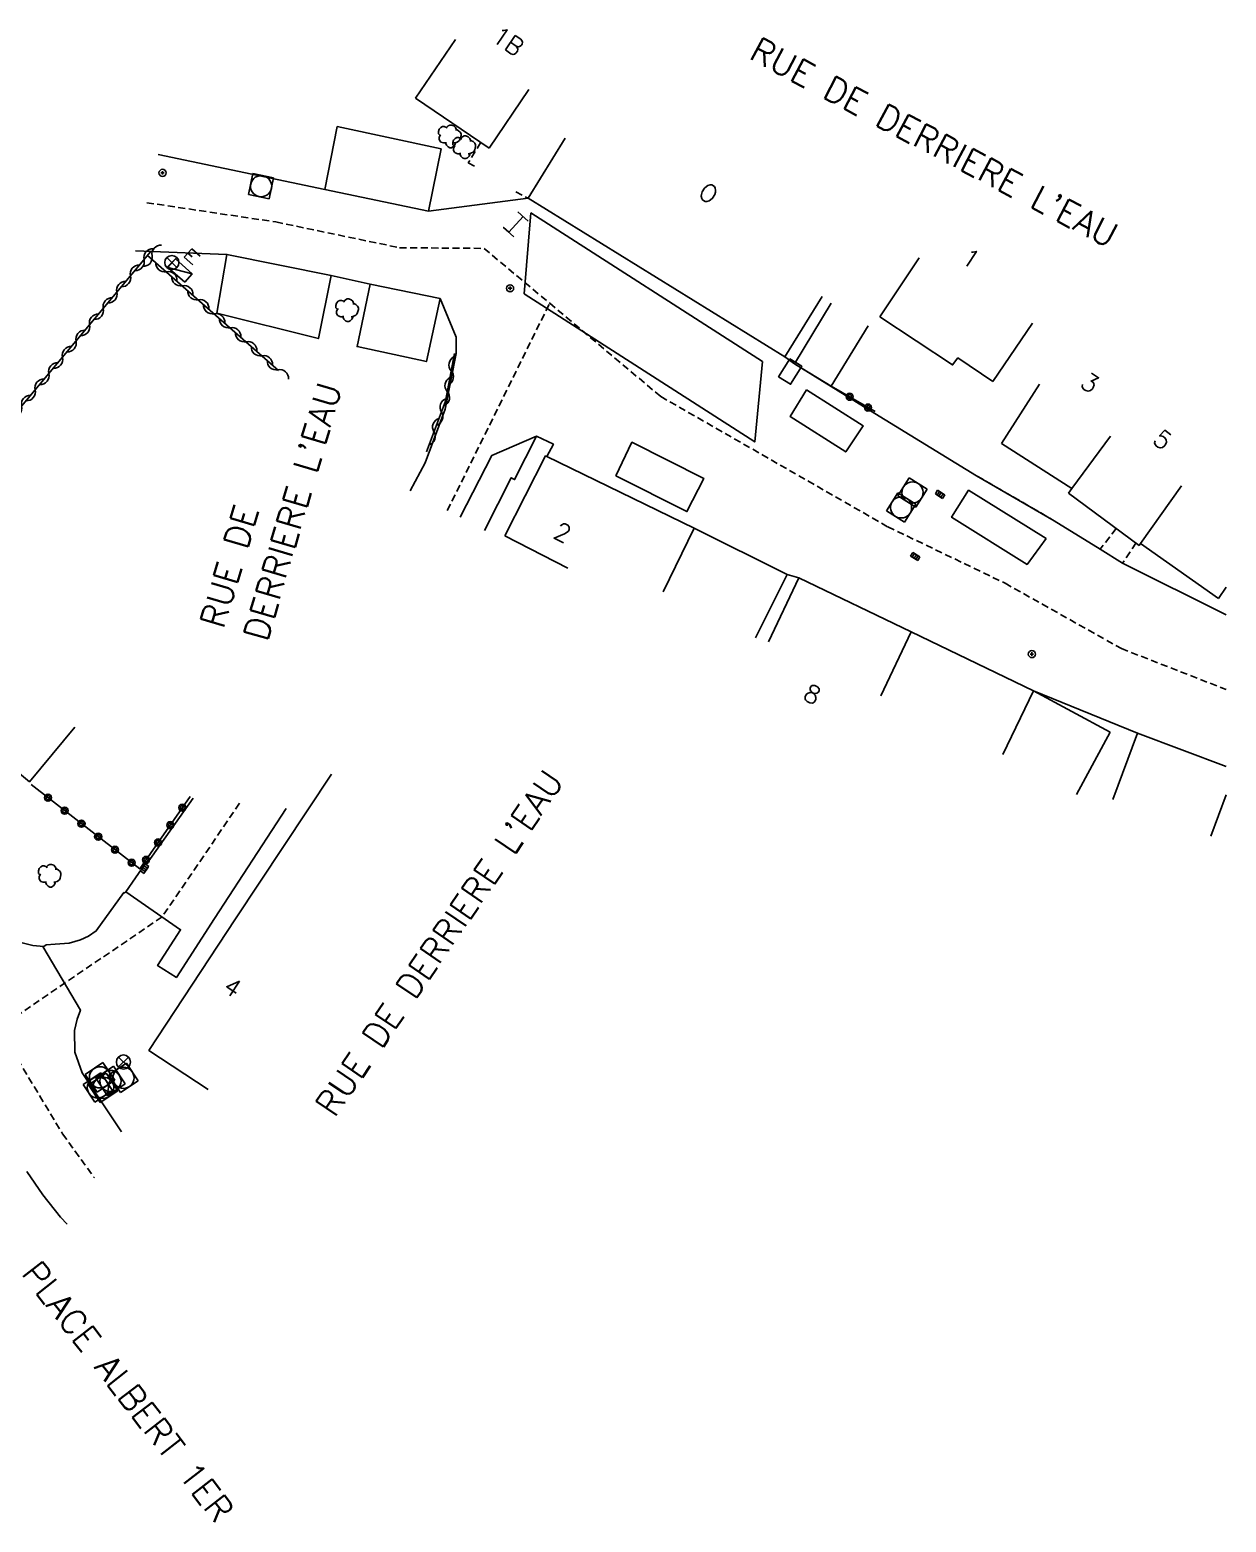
# Model space of a CAD drawing. Header units: millimetres. Extents: x 267012 to 268000, y 125000 to 125988.
# Drawn here: x 267915.4 to 268000, y 125191.7 to 125297.2 of the extents above; entities that cross this region are included whole.
import ezdxf
from ezdxf.enums import TextEntityAlignment as Align

# ---------------------------------------------------------------- set-up
doc = ezdxf.new("R2010")
doc.units = ezdxf.units.MM
doc.linetypes.add('DASHED', pattern=[0.75, 0.5, -0.25])
doc.layers.get('0').update_dxf_attribs({"linetype": 'CONTINUOUS'})
for name, color, linetype in [('W0001', 6, 'DASHED'), ('W0006', 2, 'CONTINUOUS'), ('W0008', 7, 'CONTINUOUS'), ('W0100', 7, 'CONTINUOUS'), ('W0101', 7, 'CONTINUOUS'), ('w0103', 1, 'CONTINUOUS'), ('W0112', 1, 'DASHED'), ('W0300', 7, 'CONTINUOUS'), ('W0301', 7, 'CONTINUOUS'), ('W0310', 3, 'CONTINUOUS'), ('W0322', 7, 'CONTINUOUS'), ('W0400', 7, 'CONTINUOUS'), ('W0420', 7, 'CONTINUOUS'), ('W0430', 7, 'CONTINUOUS'), ('W0431', 7, 'CONTINUOUS'), ('W0469', 7, 'CONTINUOUS'), ('w0856', 7, 'CONTINUOUS'), ('W0989', 7, 'CONTINUOUS'), ('W0991', 7, 'CONTINUOUS'), ('W1102', 7, 'CONTINUOUS'), ('w1336', 3, 'CONTINUOUS'), ('W1471', 7, 'CONTINUOUS'), ('W1474', 7, 'CONTINUOUS')]:
    doc.layers.add(name, color=color, linetype=linetype)
doc.styles.get("Standard").update_dxf_attribs({"font": 'romans.shx', "width": 0.85})

# ---------------------------------------------------------------- blocks, each defined once
blk = doc.blocks.new('T856')
for p, q in [((-0.125, 0), (0.125, 0)), ((0, 0.125), (0, -0.125))]:
    blk.add_line(p, q)
blk.add_ellipse((0, 0), major_axis=(-0.177, 0.177), ratio=1, start_param=3.9269908, end_param=10.2101761)
blk = doc.blocks.new('T469')
at = {"color": 0, "linetype": 'Continuous', "flags": 128}
for points in [[(-0.35, 0.35), (0.35, -0.35)], [(-0.35, -0.35), (0.35, 0.35)]]:
    blk.add_lwpolyline(points, dxfattribs=at)
at = {"color": 0, "linetype": 'Continuous'}
blk.add_circle((0, 0), 0.5, dxfattribs=at)
blk = doc.blocks.new('t430')
at = {"flags": 128}
for points in [[(-0.4, 2.1), (0.4, 2.1)], [(-0.4, 2.1), (-0.4, 1.3)], [(-0.4, 1.7), (0, 1.7)], [(-0.4, 1.3), (0.4, 1.3)], [(0.8, 0.8), (-0.8, 0.8)], [(-0.8, 0.8), (-0.8, 0)], [(0.8, 0.8), (-0.8, 0)], [(-0.8, 0), (0.8, 0)], [(0.8, 0), (0.8, 0.8)]]:
    blk.add_lwpolyline(points, dxfattribs=at)
blk = doc.blocks.new('T420')
for p, q in [((0.75, 0.75), (-0.75, 0.75)), ((-0.75, 0.75), (-0.75, -0.75)), ((0.75, 0.75), (0.75, -0.75)), ((0.75, -0.75), (-0.75, -0.75))]:
    blk.add_line(p, q)
blk.add_ellipse((0, 0), major_axis=(-0.53, 0.53), ratio=1, start_param=3.926991, end_param=10.210176)
blk = doc.blocks.new('T301')
for p, q in [((-0.8, 0.51), (-0.86, 0.34)), ((-0.86, 0.34), (-0.86, 0.17)), ((-0.86, 0.17), (-0.74, 0.06)), ((-0.69, 0.63), (-0.8, 0.51)), ((-0.8, -0.06), (-0.74, 0.06)), ((-0.74, 0.06), (-0.69, 0.11)), ((-0.57, 0.69), (-0.69, 0.63)), ((-0.46, 0.69), (-0.57, 0.69)), ((-0.29, 0.63), (-0.46, 0.69)), ((-0.29, 0.63), (-0.17, 0.74)), ((-0.23, 0.57), (-0.29, 0.63)), ((-0.17, 0.74), (-0.06, 0.8)), ((-0.06, 0.8), (0.06, 0.8)), ((0.06, 0.8), (0.23, 0.74)), ((0.23, 0.74), (0.34, 0.63)), ((0.34, 0.63), (0.4, 0.51)), ((0.46, 0.46), (0.34, 0.46)), ((0.4, 0.51), (0.4, 0.46)), ((0.57, 0.4), (0.46, 0.46)), ((0.57, 0.4), (0.69, 0.29)), ((0.69, 0.29), (0.74, 0.17)), ((0.74, 0.06), (0.69, -0.17)), ((0.74, 0.17), (0.74, 0.06)), ((-0.8, -0.17), (-0.8, -0.06)), ((-0.8, -0.23), (-0.8, -0.17)), ((-0.74, -0.34), (-0.8, -0.23)), ((-0.69, -0.4), (-0.74, -0.34)), ((-0.51, -0.46), (-0.69, -0.4)), ((-0.4, -0.46), (-0.51, -0.46)), ((-0.4, -0.46), (-0.34, -0.46)), ((-0.34, -0.46), (-0.34, -0.4)), ((-0.34, -0.51), (-0.34, -0.46)), ((-0.29, -0.63), (-0.34, -0.51)), ((-0.17, -0.74), (-0.29, -0.63)), ((-0.06, -0.8), (-0.17, -0.74)), ((0.06, -0.8), (-0.06, -0.8)), ((0.17, -0.74), (0.06, -0.8)), ((0.23, -0.69), (0.17, -0.74)), ((0.29, -0.46), (0.23, -0.46)), ((0.29, -0.63), (0.23, -0.69)), ((0.46, -0.4), (0.29, -0.46)), ((0.34, -0.51), (0.29, -0.63)), ((0.34, -0.51), (0.34, -0.46)), ((0.57, -0.34), (0.46, -0.4)), ((0.63, -0.29), (0.57, -0.34)), ((0.69, -0.17), (0.63, -0.29))]:
    blk.add_line(p, q)
blk = doc.blocks.new('T300')
for p, q in [((-0.8, 0.51), (-0.86, 0.34)), ((-0.86, 0.34), (-0.86, 0.17)), ((-0.86, 0.17), (-0.74, 0.06)), ((-0.69, 0.63), (-0.8, 0.51)), ((-0.8, -0.06), (-0.74, 0.06)), ((-0.74, 0.06), (-0.69, 0.11)), ((-0.57, 0.69), (-0.69, 0.63)), ((-0.46, 0.69), (-0.57, 0.69)), ((-0.29, 0.63), (-0.46, 0.69)), ((-0.29, 0.63), (-0.17, 0.74)), ((-0.23, 0.57), (-0.29, 0.63)), ((-0.17, 0.74), (-0.06, 0.8)), ((-0.06, 0.8), (0.06, 0.8)), ((0.06, 0.8), (0.23, 0.74)), ((0.23, 0.74), (0.34, 0.63)), ((0.34, 0.63), (0.4, 0.51)), ((0.46, 0.46), (0.34, 0.46)), ((0.4, 0.51), (0.4, 0.46)), ((0.57, 0.4), (0.46, 0.46)), ((0.57, 0.4), (0.69, 0.29)), ((0.69, 0.29), (0.74, 0.17)), ((0.74, 0.06), (0.69, -0.17)), ((0.74, 0.17), (0.74, 0.06)), ((-0.8, -0.17), (-0.8, -0.06)), ((-0.8, -0.23), (-0.8, -0.17)), ((-0.74, -0.34), (-0.8, -0.23)), ((-0.69, -0.4), (-0.74, -0.34)), ((-0.51, -0.46), (-0.69, -0.4)), ((-0.4, -0.46), (-0.51, -0.46)), ((-0.4, -0.46), (-0.34, -0.46)), ((-0.34, -0.46), (-0.34, -0.4)), ((-0.34, -0.51), (-0.34, -0.46)), ((-0.29, -0.63), (-0.34, -0.51)), ((-0.17, -0.74), (-0.29, -0.63)), ((-0.06, -0.8), (-0.17, -0.74)), ((0.06, -0.8), (-0.06, -0.8)), ((0.17, -0.74), (0.06, -0.8)), ((0.23, -0.69), (0.17, -0.74)), ((0.29, -0.46), (0.23, -0.46)), ((0.29, -0.63), (0.23, -0.69)), ((0.46, -0.4), (0.29, -0.46)), ((0.34, -0.51), (0.29, -0.63)), ((0.34, -0.51), (0.34, -0.46)), ((0.57, -0.34), (0.46, -0.4)), ((0.63, -0.29), (0.57, -0.34)), ((0.69, -0.17), (0.63, -0.29))]:
    blk.add_line(p, q)
blk = doc.blocks.new('T1474')
at = {"color": 0, "linetype": 'Continuous', "flags": 128}
for points in [[(-0.75, -0.5), (-0.75, 0.5)], [(-0.75, 0), (0.75, 0)], [(0.75, 0), (0.75, -0.5), (0.75, 0.5)]]:
    blk.add_lwpolyline(points, dxfattribs=at)
blk = doc.blocks.new('T1471')
at = {"color": 0, "linetype": 'Continuous', "flags": 128}
blk.add_lwpolyline([(-0.75, -0.5), (-0.75, 0.5), (0.75, 0.5), (0.75, -0.5), (-0.75, -0.5)], dxfattribs=at)
blk = doc.blocks.new('T400')
for p, q in [((-0.15, 0.3), (0.15, 0.3)), ((-0.15, -0.25), (-0.15, 0.3)), ((-0.15, 0.15), (0.15, 0.15)), ((-0.15, 0), (0.15, 0)), ((0.15, 0.3), (0.15, -0.25)), ((-0.15, -0.15), (0.15, -0.15)), ((-0.15, -0.25), (-0.15, -0.3)), ((-0.15, -0.3), (0.15, -0.3)), ((0.15, -0.3), (0.15, -0.25))]:
    blk.add_line(p, q)
blk = doc.blocks.new('t310o')
at = {"color": 0, "linetype": 'Continuous'}
for centre, start, end in [((-0.5, 0.38), 216.8699, 323.1304), ((0.5, -0.37), 36.8699, 143.1303)]:
    blk.add_arc(centre, 0.625, start, end, dxfattribs=at)
blk = doc.blocks.new('t322o')
at = {"color": 0, "linetype": 'Continuous'}
for radius in [0.25, 0.15]:
    blk.add_circle((0, 0), radius, dxfattribs=at)

msp = doc.modelspace()

# ---------------------------------------------------------------- linework, layer by layer
at = {"layer": 'W0001'}
for points in [[(267923.67, 125284.93), (267932.79, 125283.57), (267941.54, 125281.75), (267947.52, 125281.7), (267952.16, 125277.82), (267960.01, 125271.23), (267976.07, 125262.02), (267984.36, 125258.03), (267992.59, 125253.41), (267999.73, 125250.62), (268000, 125250.51)], [(267944.92, 125263.16), (267952.16, 125277.82)], [(267863.67, 125268.03), (267865.71, 125267.95), (267868.59, 125267.73), (267870.05, 125267.34), (267874.13, 125265.88), (267880.94, 125263.36), (267886.87, 125261.16), (267889.92, 125260.01), (267892.24, 125258.71), (267893.77, 125257.59), (267895.52, 125255.94), (267896.91, 125254.45), (267898.16, 125252.89), (267899.61, 125250.52), (267902.19, 125246.02), (267903.33, 125243.93), (267907.44, 125236.71), (267909.57, 125232.92), (267913.76, 125225.66), (267917.71, 125219.11), (267919.96, 125215.99)], [(267930.23, 125242.47), (267924.75, 125234.44), (267913.22, 125226.6)]]:
    msp.add_lwpolyline(points, dxfattribs=at)
at = {"layer": 'W0006'}
for points in [[(267936.25, 125285.87), (267937.14, 125290.31), (267944.48, 125288.73), (267943.6, 125284.34)], [(267929.33, 125281.27), (267928.62, 125277.12), (267935.81, 125275.32), (267936.7, 125279.78)], [(267939.47, 125279.17), (267938.54, 125274.76), (267943.44, 125273.7), (267944.41, 125278.16)], [(267945.83, 125262.69), (267948.06, 125267.06), (267951.22, 125268.43)]]:
    msp.add_lwpolyline(points, dxfattribs=at)
for points in [[(267950.83, 125284.21), (267950.36, 125278.49), (267966.66, 125268.02), (267967.21, 125273.7)], [(267970.33, 125271.7), (267969.16, 125269.82), (267973.1, 125267.31), (267974.33, 125269.15)], [(267956.85, 125265.62), (267957.97, 125268), (267963.06, 125265.44), (267961.87, 125263.1)], [(267987.26, 125261.2), (267981.79, 125264.6), (267980.58, 125262.69), (267985.92, 125259.36)]]:
    msp.add_lwpolyline(points, close=True, dxfattribs=at)
at = {"layer": 'W0008'}
for points in [[(267924.48, 125288.34), (267936.25, 125285.87), (267943.6, 125284.34), (267950.63, 125285.24), (267968.8, 125274.04), (267969.47, 125273.55), (267975.15, 125270.02), (267982.35, 125265.63), (267987.84, 125262.45), (267991.1, 125260.44), (267992.68, 125259.44), (268000, 125255.8)], [(267922.87, 125281.53), (267929.33, 125281.27), (267936.7, 125279.78), (267939.47, 125279.17), (267944.41, 125278.16), (267945.54, 125275.42), (267945.54, 125274.26), (267944.76, 125270.34), (267943.36, 125266.53), (267942.3, 125264.57)], [(267947.54, 125261.76), (267949.44, 125265.49), (267949.68, 125265.36), (267951.22, 125268.43), (267952.43, 125267.86), (267951.97, 125267), (267962.38, 125261.93), (267968.96, 125258.64), (267969.79, 125258.4), (267977.73, 125254.59), (267986.38, 125250.43), (267993.74, 125247.43), (268000, 125245.08)], [(267993.74, 125247.43), (268000, 125245.08)], [(267926.94, 125242.84), (267923.65, 125238.16), (267923.56, 125238.19), (267922.18, 125236.22), (267926.06, 125233.53), (267924.43, 125231), (267925.76, 125230.16), (267928.46, 125234.33), (267933.53, 125242.1)], [(267922.18, 125236.22), (267922.11, 125236.14), (267922.05, 125236.17), (267920.1, 125233.45), (267919.55, 125233.09), (267918.97, 125232.82), (267918.18, 125232.58), (267917.18, 125232.51), (267916.55, 125232.47), (267916.38, 125232.35), (267915.62, 125232.41), (267914.85, 125232.61)], [(267921.88, 125219.24), (267919.1, 125223.41), (267918.58, 125224.87), (267918.56, 125226.42), (267918.74, 125227.21), (267918.97, 125227.84), (267916.31, 125232.35)], [(267915.18, 125216.45), (267916.32, 125214.8), (267917.56, 125213.22), (267918.04, 125212.73)]]:
    msp.add_lwpolyline(points, dxfattribs=at)
at = {"layer": 'W0100'}
for points in [[(267942.68, 125292.32), (267945.49, 125296.46)], [(267942.68, 125292.32), (267947.88, 125288.79)], [(267947.88, 125288.79), (267950.69, 125292.93)], [(267950.63, 125285.24), (267953.26, 125289.5)], [(267950.63, 125285.24), (267968.8, 125274.04)], [(267975.51, 125276.87), (267978.28, 125281.04)], [(267968.8, 125274.04), (267971.42, 125278.29)], [(267975.51, 125276.87), (267980.65, 125273.46), (267981.03, 125273.96), (267983.49, 125272.28)], [(267983.49, 125272.28), (267986.31, 125276.41)], [(267984.11, 125267.9), (267986.8, 125272.11)], [(267948.99, 125261.37), (267951.87, 125267.03), (267951.97, 125267), (267962.38, 125261.93)], [(267984.11, 125267.9), (267989.08, 125264.72)], [(267988.84, 125264.4), (267989.08, 125264.72)], [(267988.84, 125264.4), (267993.84, 125260.7), (267993.95, 125260.84), (267999.45, 125256.95)], [(267948.99, 125261.37), (267953.44, 125259.1)], [(267969.79, 125258.4), (267967.63, 125253.89)], [(267969.79, 125258.4), (267977.73, 125254.59)], [(267999.45, 125256.95), (268000, 125257.74)]]:
    msp.add_lwpolyline(points, dxfattribs=at)
at = {"layer": 'W0101'}
for points in [[(267911.48, 125260.28), (267905.06, 125252.57), (267915.37, 125244), (267918.57, 125247.85)], [(267928, 125222.25), (267923.82, 125225), (267929.95, 125234.31), (267936.74, 125244.52)]]:
    msp.add_lwpolyline(points, dxfattribs=at)
at = {"layer": 'w0103'}
for points in [[(267962.38, 125261.93), (267968.96, 125258.64)], [(267968.96, 125258.64), (267966.72, 125254.17)], [(267977.73, 125254.59), (267986.38, 125250.43), (267986.38, 125250.43), (267991.79, 125247.49)], [(267991.79, 125247.49), (267989.41, 125243.1)], [(267993.74, 125247.43), (267991.99, 125242.75)], [(268000, 125245.08), (267993.74, 125247.43)], [(268000, 125243.07), (267998.91, 125240.15)]]:
    msp.add_lwpolyline(points, dxfattribs=at)
at = {"layer": 'W0112'}
for points in [[(267947.28, 125289.2), (267946.4, 125287.75), (267946.95, 125287.46)], [(267949.77, 125285.71), (267950.63, 125285.24)], [(267968.8, 125274.04), (267969.47, 125273.55)], [(267982.35, 125265.63), (267987.84, 125262.45)], [(267992.22, 125261.9), (267991.1, 125260.44)], [(267993.62, 125260.87), (267992.68, 125259.44)]]:
    msp.add_lwpolyline(points, dxfattribs=at)
at = {"layer": 'W0310'}
for points in [[(267923.93, 125281.46), (267908.07, 125262.5)], [(267923.73, 125281.21), (267932.99, 125273.07)], [(267943.46, 125267.33), (267944.79, 125270.89), (267945.44, 125274.28)]]:
    msp.add_lwpolyline(points, dxfattribs=at)
at = {"layer": 'W0322'}
for points in [[(267972.07, 125271.96), (267975.17, 125270.16)], [(267926.74, 125242.96), (267923.17, 125237.83), (267915.5, 125243.79)]]:
    msp.add_lwpolyline(points, dxfattribs=at)
at = {"layer": 'W0431'}
for points in [[(267969.47, 125273.55), (267972.07, 125277.82)], [(267972.07, 125271.96), (267974.68, 125276.23)], [(267969.47, 125273.55), (267972.07, 125271.96)]]:
    msp.add_lwpolyline(points, dxfattribs=at)
at = {"layer": 'W1102'}
for points in [[(267989.08, 125264.72), (267991.81, 125268.42)], [(267993.95, 125260.84), (267996.84, 125264.92)], [(267962.38, 125261.93), (267960.19, 125257.43)], [(267977.73, 125254.59), (267975.57, 125250.08)], [(267986.38, 125250.43), (267984.21, 125245.92)]]:
    msp.add_lwpolyline(points, dxfattribs=at)

# ---------------------------------------------------------------- block references
at = {"layer": 'W0300'}
for p in [(267945.15, 125289.62), (267946.17, 125288.85), (267916.86, 125237.35)]:
    msp.add_blockref('T300', p, dxfattribs=at)
at = {"layer": 'W0301'}
msp.add_blockref('T301', (267937.89, 125277.33), dxfattribs=at)
at = {"layer": 'W0310'}
for p, rotation in [((267923.47, 125280.91), 230.0730409835735), ((267925.05, 125280.05), 318.6926539288222), ((267922.51, 125279.76), 230.0730409835735), ((267926.18, 125279.06), 318.6926539288222), ((267921.55, 125278.61), 230.0730409835735), ((267927.31, 125278.07), 318.6926539288222), ((267920.59, 125277.45), 230.0730409835735), ((267928.43, 125277.08), 318.6926539288222), ((267919.62, 125276.3), 230.0730409835735), ((267929.56, 125276.09), 318.6926539288222), ((267918.66, 125275.15), 230.0730409835735), ((267930.69, 125275.1), 318.6926539288222), ((267917.7, 125274), 230.0730409835735), ((267931.81, 125274.11), 318.6926539288222), ((267916.74, 125272.85), 230.0730409835735), ((267932.94, 125273.12), 318.6926539288222), ((267945.2, 125273.05), 79.1294138995993), ((267915.77, 125271.7), 230.0730409835735), ((267944.92, 125271.58), 79.1294138995993), ((267914.81, 125270.55), 230.0730409835735), ((267944.51, 125270.14), 69.47970307681709), ((267943.98, 125268.74), 69.47970307681709)]:
    msp.add_blockref('t310o', p, dxfattribs=dict(at, rotation=rotation))
at = {"layer": 'W0322'}
for p, rotation in [((267973.37, 125271.21), 329.796369311215), ((267974.67, 125270.45), 329.796369311215), ((267916.68, 125242.87), 142.1358145997254), ((267917.86, 125241.95), 142.1358145997254), ((267926.18, 125242.16), 235.1922622407163), ((267919.05, 125241.03), 142.1358145997254), ((267925.33, 125240.93), 235.1922622407163), ((267920.23, 125240.11), 142.1358145997254), ((267924.47, 125239.7), 235.1922622407163), ((267921.42, 125239.19), 142.1358145997254), ((267922.6, 125238.27), 142.1358145997254), ((267923.61, 125238.47), 235.1922622407163)]:
    msp.add_blockref('t322o', p, dxfattribs=dict(at, rotation=rotation))
at = {"layer": 'W0400'}
for p, rotation in [((267979.77, 125264.31), 57.6166243325048), ((267978.01, 125259.92), 238.0151816275967), ((267923.51, 125237.85), 144.7861227738669)]:
    msp.add_blockref('T400', p, dxfattribs=dict(at, rotation=rotation))
at = {"layer": 'W0420'}
for p, rotation in [((267931.75, 125286.1), 348.1279695442965), ((267977.82, 125264.44), 328.0151816275967), ((267977.01, 125263.39), 328.0151816275967), ((267920.36, 125223.1), 303.7091016138349), ((267921.1, 125222.84), 303.709101613835), ((267922.02, 125223.07), 303.709101613835), ((267920.21, 125222.38), 303.709101613835), ((267920.59, 125222.36), 303.7091016138349)]:
    msp.add_blockref('T420', p, dxfattribs=dict(at, rotation=rotation))
at = {"layer": 'W0430', "rotation": 318.6926539287285}
msp.add_blockref('t430', (267925.76, 125279.83), dxfattribs=at)
at = {"layer": 'W0469'}
for p in [(267925.44, 125280.7), (267922.02, 125224.18)]:
    msp.add_blockref('T469', p, dxfattribs=at)
at = {"layer": 'w0856'}
for p in [(267924.78, 125287.04), (267949.36, 125278.88), (267949.36, 125278.88), (267986.26, 125253.02), (267986.26, 125253.02)]:
    msp.add_blockref('T856', p, dxfattribs=at)
at = {"layer": 'w1336', "rotation": 48.07483843248333}
msp.add_blockref('t310o', (267924.05, 125281.18), dxfattribs=at)
at = {"layer": 'W1471', "rotation": 238.1538385811154}
msp.add_blockref('T1471', (267969.17, 125273), dxfattribs=at)
at = {"layer": 'W1474', "rotation": 227.6492090937612}
msp.add_blockref('T1474', (267949.77, 125283.4), dxfattribs=at)

# ---------------------------------------------------------------- texts
at = {"layer": 'W0989'}
for s, rotation, p in [("RUE DE DERRIERE L'EAU", 332.1805, (267966.58, 125295.94)), ("DERRIERE L'EAU", 73.5919, (267931.32, 125254.07)), ('RUE DE', 73.5919, (267928.25, 125254.97)), ("RUE DE DERRIERE L'EAU", 55.648, (267936.21, 125220.68)), ('PLACE ALBERT 1ER', 307.9292, (267915.42, 125209.76))]:
    msp.add_text(s, height=1.75, rotation=rotation, dxfattribs=at).set_placement(p, align=Align.MIDDLE_LEFT)
at = {"layer": 'W0991'}
for s, rotation, p in [('1B', 325.8218, (267949.22, 125296.35)), ('O', 328.3356, (267963.39, 125285.6)), ('1', 326.4542, (267981.95, 125281)), ('3', 327.3818, (267990.37, 125272.2)), ('5', 323.5419, (267995.5, 125268.18)), ('2', 334.0806, (267953.08, 125261.62)), ('8', 334.3861, (267970.73, 125250.18)), ('4', 326.664, (267929.75, 125229.47))]:
    msp.add_text(s, height=1.25, rotation=rotation, dxfattribs=at).set_placement(p, align=Align.MIDDLE_CENTER)

doc.saveas('drawing.dxf')
